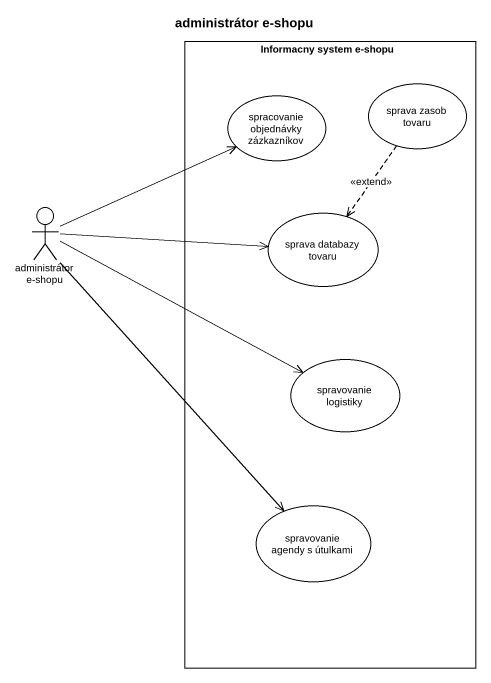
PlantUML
@startuml
title administrátor e-shopu
rectangle "Informacny system e-shopu" as Informacny_system_e_shopu {
  usecase "spracovanie objednávky zázkazníkov" as spracovanie_objednávky
  usecase "sprava zasob tovaru" as sprava_zasob_tovaru
  usecase "sprava databazy tovaru" as sprava_databazy_tovaru
  usecase "spravovanie logistiky" as spravovanie_logistiky
  usecase "spravovanie agendy s útulkami" as spravovanie_agendy_s
}
actor "administrátor e-shopu" as administrátor_e_shopu
sprava_zasob_tovaru ..> sprava_databazy_tovaru : <<extend>>
administrátor_e_shopu -right-> spracovanie_objednávky
administrátor_e_shopu -right-> sprava_databazy_tovaru
administrátor_e_shopu -right-> spravovanie_logistiky
administrátor_e_shopu --> spravovanie_agendy_s
@enduml
